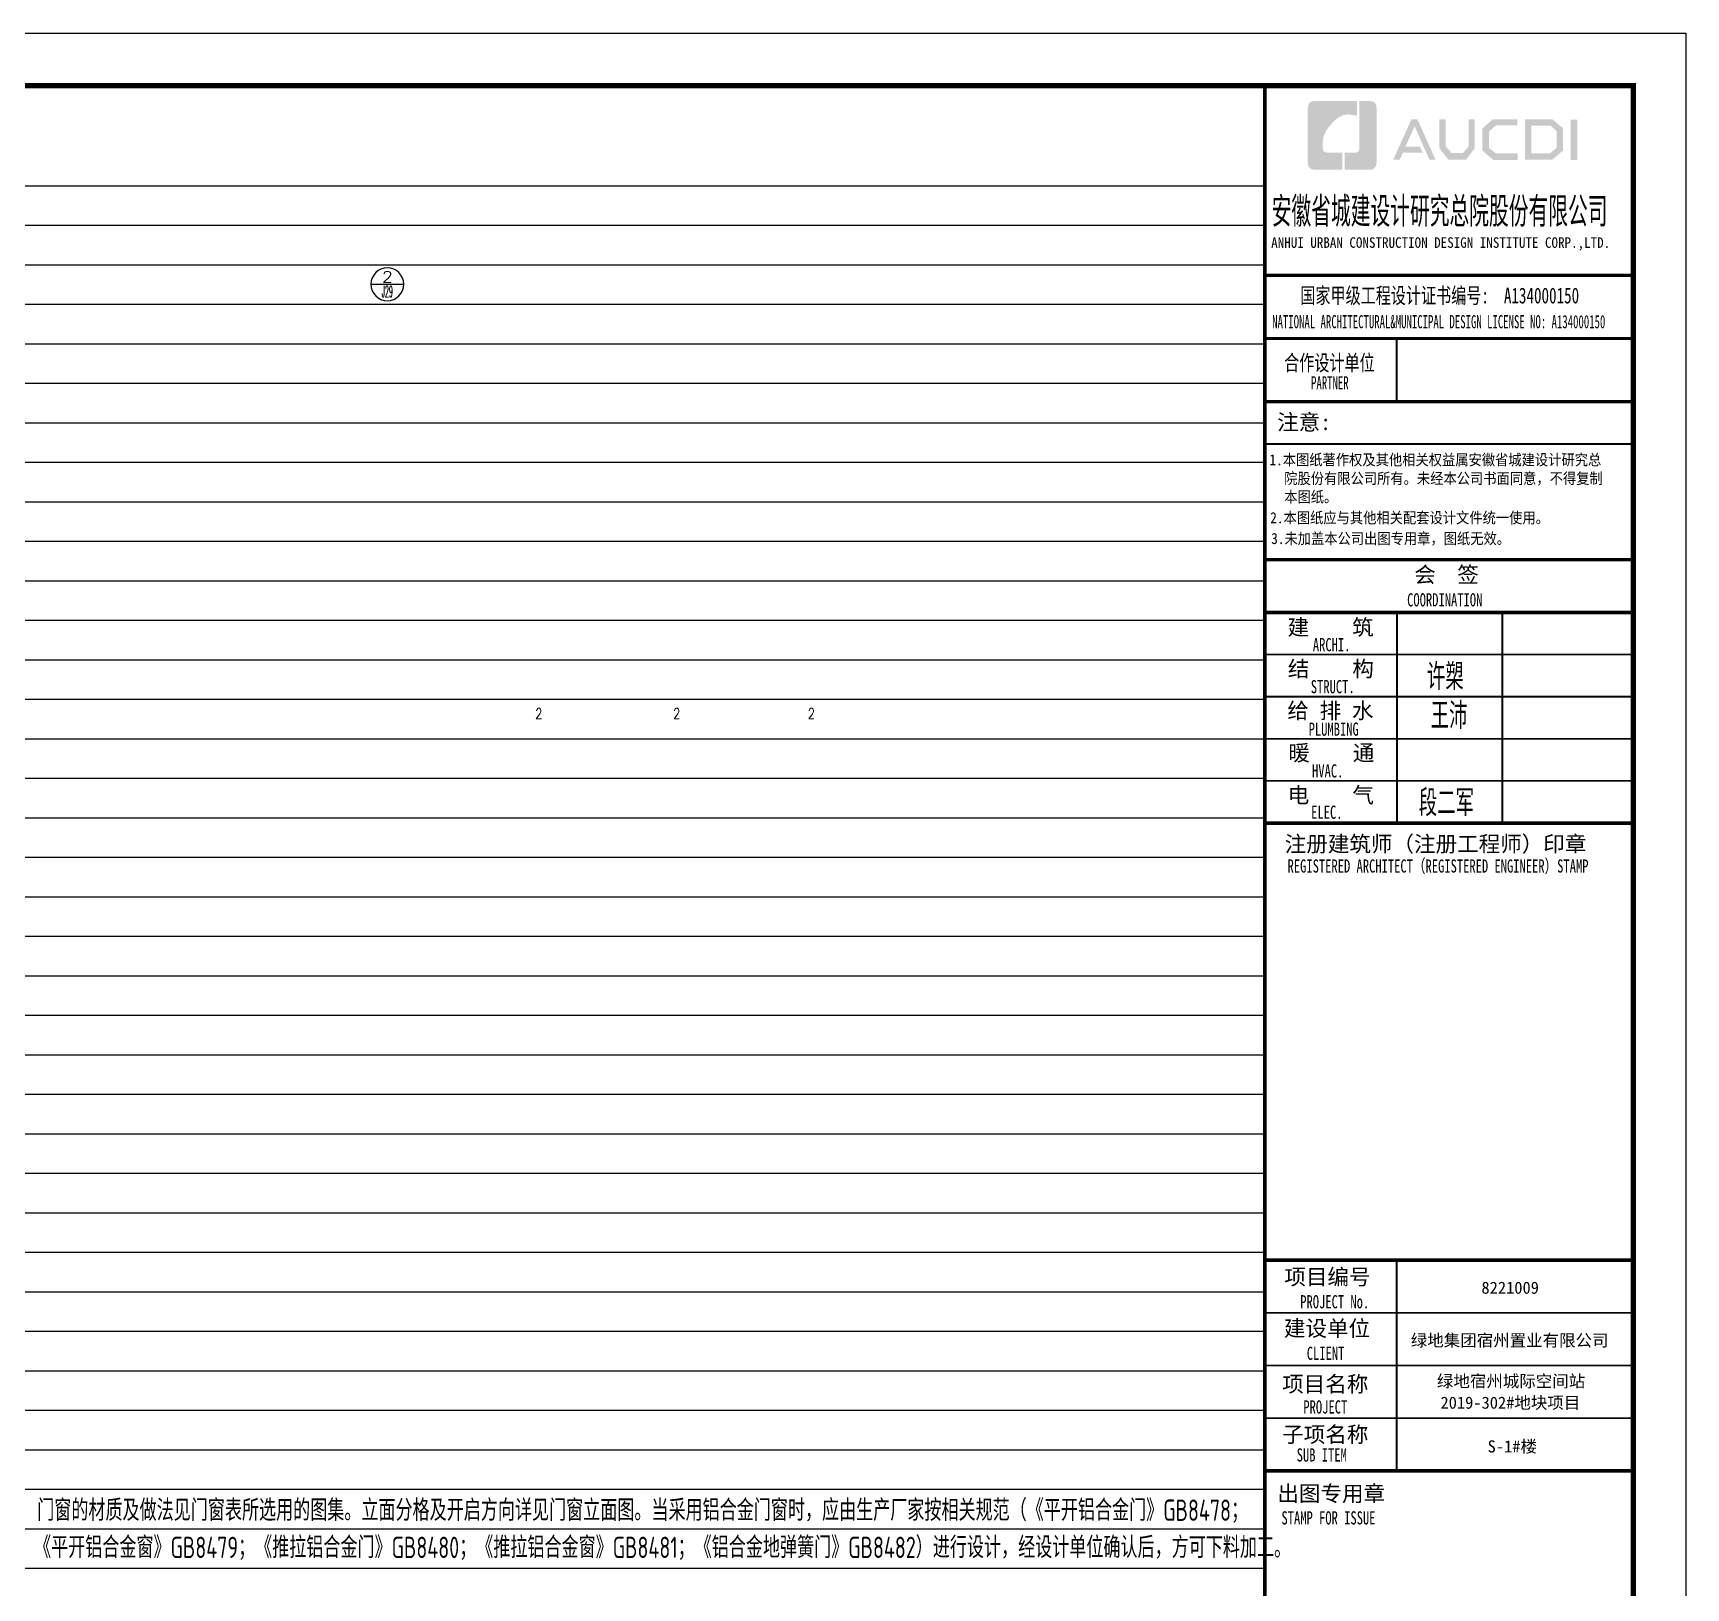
# Model space of a CAD drawing. Extents: x 1188826 to 1909461, y 608442 to 1651179.
# Drawn here: x 1331675 to 1363065, y 1498535 to 1528060 of the extents above; entities that cross this region are included whole.
import ezdxf
from ezdxf.enums import TextEntityAlignment as Align

# ---------------------------------------------------------------- set-up
doc = ezdxf.new("R2010")
doc.units = 0
doc.header["$LTSCALE"] = 1000
doc.header["$MEASUREMENT"] = 0
for name, color, linetype in [('$AUDIT_BAD_LAYER3', 7, 'Continuous'), ('Defpoint', 7, 'Continuous'), ('PUB_TEXT', 4, 'Continuous'), ('图框', 140, 'Continuous'), ('图签文字', 147, 'Continuous')]:
    doc.layers.add(name, color=color, linetype=linetype)
doc.layers.add('图签', color=147, linetype='Continuous', lineweight=18)
doc.styles.add('_HZTXT', font='txt.shx', dxfattribs={"width": 0.8, "bigfont": 'hztxt.shx'})
doc.styles.add('_TCH_AXIS', font='COMPLEX', dxfattribs={"bigfont": 'GBCBIG'})
doc.styles.add('COMP', font='complex', dxfattribs={"bigfont": 'hztxt'})
doc.styles.add('HT', font='simhei.ttf')
doc.styles.add('宋体', font='', dxfattribs={"height": 50})
doc.styles.add('建筑图签-1', font='simhei.ttf', dxfattribs={"width": 0.7})
doc.styles.add('建筑图签-2', font='TXT.shx', dxfattribs={"width": 0.5, "bigfont": 'HZTXT.shx'})
doc.styles.add('文字说明', font='GBENOR', dxfattribs={"width": 0.8, "bigfont": 'HZTXT'})
doc.styles.get('宋体').set_extended_font_data('SimSun')

# ---------------------------------------------------------------- blocks, each defined once
blk = doc.blocks.new('_INDEX')
at = {"layer": '$AUDIT_BAD_LAYER3'}
blk.add_line((-0.5, 0), (0.5, 0), dxfattribs=at)
blk.add_circle((0, 0), 0.5, dxfattribs=at)
at = {"layer": '$AUDIT_BAD_LAYER3', "style": '_TCH_AXIS'}
for tag, width, p, p2 in [('1', 2.333333, (-0.17, 0.05), (0.17, 0.05)), ('-', 1.166667, (-0.17, -0.39), (0.17, -0.39))]:
    blk.add_attdef(tag, text='', height=0.34, dxfattribs=dict(at, width=width)).set_placement(p, p2, align=Align.FIT)
blk = doc.blocks.new('院标1')
h = blk.add_hatch(color=150)
h.dxf.hatch_style = 1
h.set_gradient(color1=(33, 113, 253), color2=(33, 113, 253), tint=1, name='INVCURVED')
edge = h.paths.add_edge_path()
edge.add_spline(control_points=[(116373, 648379), (116379, 648379), (116382, 648379), (116391, 648379), (116391, 648379), (116391, 648379), (116616, 648379), (116616, 648379), (116616, 648379), (116616, 648379), (116616, 648054), (116616, 648054), (116616, 648054), (116616, 648054), (116108, 648054), (116108, 648054), (116108, 648054), (116028, 648054), (115963, 648111), (115963, 648199), (115963, 648199), (115963, 648199), (115963, 649215), (115963, 649215), (115963, 649215), (115963, 649295), (116018, 649360), (116108, 649360), (116108, 649360), (116108, 649360), (116897, 649360), (116897, 649360), (116897, 649360), (116897, 649360), (116897, 649080), (116897, 649080), (116897, 649080), (116897, 649080), (116566, 649140), (116356, 648859), (116356, 648859), (116245, 648719), (116240, 648545), (116247, 648466), (116247, 648466), (116254, 648386), (116247, 648466), (116247, 648466), (116247, 648466), (116247, 648466), (116258, 648374), (116373, 648379)], knot_values=[0, 0, 0, 0, 0.071429, 0.071429, 0.071429, 0.107143, 0.142857, 0.142857, 0.142857, 0.178571, 0.214286, 0.214286, 0.214286, 0.25, 0.285714, 0.285714, 0.285714, 0.321429, 0.357143, 0.357143, 0.357143, 0.392857, 0.428571, 0.428571, 0.428571, 0.464286, 0.5, 0.5, 0.5, 0.535714, 0.571429, 0.571429, 0.571429, 0.607143, 0.642857, 0.642857, 0.642857, 0.678571, 0.714286, 0.714286, 0.714286, 0.75, 0.785714, 0.785714, 0.785714, 0.821429, 0.857143, 0.857143, 0.857143, 0.928571, 1, 1, 1, 1], degree=3, periodic=0)
h = blk.add_hatch(color=150)
h.dxf.hatch_style = 1
h.set_gradient(color1=(33, 113, 253), color2=(33, 113, 253), tint=1, name='INVCURVED')
edge = h.paths.add_edge_path()
edge.add_spline(control_points=[(117268, 649215), (117268, 649215), (117268, 648199), (117268, 648199), (117268, 648199), (117268, 648114), (117212, 648054), (117123, 648054), (117123, 648054), (117123, 648054), (116663, 648054), (116663, 648054), (116663, 648054), (116663, 648054), (116663, 648379), (116663, 648379), (116663, 648379), (116663, 648379), (116865, 648379), (116865, 648379), (116865, 648379), (116907, 648379), (116941, 648413), (116941, 648455), (116941, 648455), (116941, 648455), (116941, 649360), (116941, 649360), (116941, 649360), (116941, 649360), (117123, 649360), (117123, 649360), (117123, 649360), (117204, 649360), (117268, 649306), (117268, 649215)], knot_values=[0, 0, 0, 0, 0.1, 0.1, 0.1, 0.15, 0.2, 0.2, 0.2, 0.25, 0.3, 0.3, 0.3, 0.35, 0.4, 0.4, 0.4, 0.45, 0.5, 0.5, 0.5, 0.55, 0.6, 0.6, 0.6, 0.65, 0.7, 0.7, 0.7, 0.75, 0.8, 0.8, 0.8, 0.9, 1, 1, 1, 1], degree=3, periodic=0)
blk = doc.blocks.new('tq123')
at = {"layer": '图框'}
h = blk.add_hatch(color=256, dxfattribs=at)
h.paths.add_polyline_path([(-1187, 56758), (-1061, 56758), (-1061, 55988), (-1187, 55988)])
h.paths.add_polyline_path([(-1939, 56642), (-1939, 56116), (-1579, 56116), (-1455, 56223), (-1455, 56541), (-1575, 56642)], flags=16)
h.paths.add_polyline_path([(-2057, 56760), (-2057, 55998), (-1535, 55998), (-1337, 56168), (-1337, 56596), (-1532, 56760)])
h.paths.add_polyline_path([(-2200, 56764), (-2200, 56648), (-2607, 56648), (-2740, 56537), (-2740, 56218), (-2607, 56115), (-2198, 56115), (-2198, 55993), (-2662, 55993), (-2864, 56168), (-2864, 56596), (-2666, 56764)])
h.paths.add_polyline_path([(-3683, 56762), (-3563, 56762), (-3563, 56251), (-3449, 56120), (-3238, 56120), (-3124, 56251), (-3124, 56762), (-3010, 56762), (-3010, 56214), (-3174, 55997), (-3512, 55997), (-3683, 56216)])
h.paths.add_polyline_path([(-4215, 56760), (-4098, 56760), (-3756, 55996), (-3872, 55996), (-4153, 56630), (-4328, 56242), (-4057, 56242), (-3996, 56127), (-4377, 56127), (-4436, 55994), (-4559, 55994)])
for p, q in [((-6995, 53800), (5, 53800)), ((-6995, 53800), (5, 53800)), ((-6995, 52600), (5, 52600))]:
    blk.add_line(p, q, dxfattribs=at)
for points, const_width in [([(-6995, 0), (-6995, 57400)], 70), ([(-6995, 53800), (5, 53800)], 60), ([(-6995, 52600), (5, 52600)], 60), ([(-6995, 52600), (5, 52600)], 60), ([(-4495, 52600), (-4495, 51400)], 35), ([(-6995, 51400), (5, 51400)], 60), ([(-6995, 51400), (5, 51400)], 60), ([(-6995, 50599), (5, 50599)], 35), ([(-6987, 48400), (13, 48400)], 60), ([(-6987, 47400), (13, 47400)], 70), ([(-6987, 47400), (13, 47400)], 70), ([(-4487, 47400), (-4487, 43400)], 35), ([(-2487, 47400), (-2487, 43400)], 35), ([(-6987, 46600), (13, 46600)], 35), ([(-6987, 45800), (13, 45800)], 35), ([(-6987, 45000), (13, 45000)], 35), ([(-6987, 44200), (13, 44200)], 35), ([(-6987, 43400), (13, 43400)], 70), ([(-6995, 35100), (5, 35100)], 70), ([(-6995, 35100), (5, 35100)], 70), ([(-4495, 31100), (-4495, 35100)], 35), ([(-6995, 34100), (5, 34100)], 35), ([(-6995, 33100), (5, 33100)], 35), ([(-6995, 32100), (5, 32100)], 35), ([(5, 31100), (-6995, 31100)], 70)]:
    blk.add_lwpolyline(points, dxfattribs=dict(at, const_width=const_width))
blk.add_blockref('院标1', (-122144, -592249))
for s, height, style, width, p in [('ANHUI URBAN CONSTRUCTION DESIGN INSTITUTE CORP.,LTD.', 200, '建筑图签-1', 0.91, (-6877, 54322)), ('NATIONAL ARCHITECTURAL&MUNICIPAL DESIGN LICENSE NO: A134000150', 250, '建筑图签-1', 0.6, (-6858, 52795)), ('PARTNER', 250, '建筑图签-1', 0.6, (-6120, 51634)), ('1.本图纸著作权及其他相关权益属安徽省城建设计研究总', 210, 'HT', 0.88, (-6909, 50193)), ('院股份有限公司所有。未经本公司书面同意，不得复制', 210, 'HT', 0.88, (-6630, 49839)), ('本图纸。', 210, 'HT', 0.88, (-6630, 49489)), (' 2.本图纸应与其他相关配套设计文件统一使用。 ', 210, 'HT', 0.88, (-7020, 49092)), ('3.未加盖本公司出图专用章，图纸无效。', 210, 'HT', 0.88, (-6877, 48698)), ('COORDINATION', 250, '建筑图签-1', 0.7, (-4295, 47513)), ('ARCHI.', 250, '建筑图签-1', 0.7, (-6086, 46662)), ('STRUCT.', 250, '建筑图签-1', 0.7, (-6125, 45865)), ('PLUMBING', 250, '建筑图签-1', 0.7, (-6166, 45058)), ('HVAC.', 250, '建筑图签-1', 0.7, (-6101, 44265)), ('ELEC.', 250, '建筑图签-1', 0.7, (-6117, 43480)), ('REGISTERED ARCHITECT（REGISTERED ENGINEER）STAMP', 250, '建筑图签-1', 0.7, (-6566, 42459)), ('PROJECT No.', 250, '建筑图签-1', 0.7, (-6325, 34185, -1799)), ('CLIENT', 250, '建筑图签-1', 0.7, (-6201, 33206)), ('PROJECT', 250, '建筑图签-1', 0.7, (-6266, 32187)), ('SUB ITEM', 250, '建筑图签-1', 0.7, (-6393, 31276)), ('STAMP FOR ISSUE', 250, '建筑图签-1', 0.7, (-6682, 30081))]:
    blk.add_text(s, height=height, dxfattribs=dict(at, style=style, width=width)).set_placement(p)
at = {"layer": '图签', "color": 2, "style": '宋体'}
for s, height, p in [('8221009 ', 229.3, (-2884, 34462)), ('绿地集团宿州置业有限公司', 229.34, (-4225, 33462)), ('绿地宿州城际空间站', 229.3, (-3729, 32688)), ('2019-302#地块项目', 229.34, (-3662, 32279)), ('S-1#楼', 229.3, (-2766, 31448))]:
    blk.add_text(s, height=height, dxfattribs=at).set_placement(p)
at = {"layer": '图签文字', "color": 7, "style": '建筑图签-1'}
for s, height, width, p in [('安徽省城建设计研究总院股份有限公司', 500, 0.55, (-6867, 54777)), ('国家甲级工程设计证书编号:  A134000150', 300, 0.7, (-6323, 53267)), ('合作设计单位', 300, 0.7, (-6630, 51990))]:
    blk.add_text(s, height=height, dxfattribs=dict(at, width=width)).set_placement(p)
for s, p in [('注意:', (-6764, 50863)), ('会  签', (-4160, 47968)), ('建    筑', (-6565, 46967)), ('结    构', (-6561, 46179)), ('给 排 水', (-6570, 45385)), ('暖    通', (-6552, 44582)), ('电    气', (-6562, 43782)), ('注册建筑师（注册工程师）印章', (-6620, 42854)), ('项目编号', (-6627, 34632)), ('建设单位', (-6635, 33655)), ('项目名称', (-6668, 32597)), ('子项名称', (-6668, 31640)), ('出图专用章', (-6759, 30518))]:
    blk.add_text(s, height=300, dxfattribs=at).set_placement(p)
at = {"layer": '图签文字', "color": 1, "style": '建筑图签-2', "width": 0.7}
for s, p in [('许槊', (-3921, 45928)), ('王沛', (-3849, 45187)), ('段二军', (-4074, 43532))]:
    blk.add_text(s, height=500, dxfattribs=at).set_placement(p)

msp = doc.modelspace()

# ---------------------------------------------------------------- linework, layer by layer
at = {"layer": 'Defpoint', "color": 252}
for p, q in [((1281465, 1525160), (1355065, 1525160)), ((1355065, 1525160), (1355065, 1469660)), ((1281465, 1524410), (1355065, 1524410)), ((1281465, 1523660), (1355065, 1523660)), ((1281465, 1522910), (1355065, 1522910)), ((1281465, 1522160), (1355065, 1522160)), ((1281465, 1521410), (1355065, 1521410)), ((1281465, 1520660), (1355065, 1520660)), ((1281465, 1519910), (1355065, 1519910)), ((1281465, 1519160), (1355065, 1519160)), ((1281465, 1518410), (1355065, 1518410)), ((1281465, 1517660), (1355065, 1517660)), ((1281465, 1516910), (1355065, 1516910)), ((1281465, 1516160), (1355065, 1516160)), ((1281465, 1515410), (1355065, 1515410)), ((1281465, 1514660), (1355065, 1514660)), ((1281465, 1513910), (1355065, 1513910)), ((1281465, 1513160), (1355065, 1513160)), ((1330565, 1512410), (1355065, 1512410)), ((1330565, 1511660), (1355065, 1511660)), ((1330565, 1510910), (1355065, 1510910)), ((1330565, 1510160), (1355065, 1510160)), ((1330565, 1509410), (1355065, 1509410)), ((1330565, 1508660), (1355065, 1508660)), ((1330565, 1507910), (1355065, 1507910)), ((1330565, 1507160), (1355065, 1507160)), ((1307065, 1506410), (1355065, 1506410)), ((1330565, 1505660), (1355065, 1505660)), ((1330565, 1504910), (1355065, 1504910)), ((1281465, 1504160), (1355065, 1504160)), ((1281465, 1503410), (1355065, 1503410)), ((1281465, 1502660), (1355065, 1502660)), ((1281465, 1501910), (1355065, 1501910)), ((1281465, 1501160), (1355065, 1501160)), ((1281465, 1500410), (1355065, 1500410)), ((1281465, 1499660), (1355065, 1499660)), ((1281465, 1498910), (1355065, 1498910))]:
    msp.add_line(p, q, dxfattribs=at)
at = {"layer": '图框'}
msp.add_lwpolyline([(1278965, 1528060), (1363065, 1528060), (1363065, 1468660), (1278965, 1468660)], close=True, dxfattribs=at)
msp.add_lwpolyline([(1278965, 1528060), (1363065, 1528060), (1363065, 1468660), (1278965, 1468660)], close=True, dxfattribs=at)
at = {"layer": '图框', "const_width": 100}
msp.add_lwpolyline([(1362065, 1469660), (1362065, 1527060), (1281465, 1527060), (1281465, 1469660)], close=True, dxfattribs=at)

# ---------------------------------------------------------------- block references
msp.add_blockref('tq123', (1362065, 1469660))
at = {"layer": 'PUB_TEXT', "color": 1}
ref = msp.add_blockref('_INDEX', (1338403, 1523290), dxfattribs=dict(at, xscale=-625.0000000186265, yscale=625.0000000207219, zscale=625.0000000207478, rotation=180))
ref.add_attrib('1', 'J29', dxfattribs={"layer": '$AUDIT_BAD_LAYER3', "height": 212.5, "style": 'COMP', "width": 0.428571}).set_placement((1338297, 1523047), (1338509, 1523047), align=Align.FIT)
ref.add_attrib('-', '2', dxfattribs={"layer": '$AUDIT_BAD_LAYER3', "height": 213, "style": 'COMP', "width": 1.5}).set_placement((1338297, 1523322), (1338509, 1523322), align=Align.FIT)

# ---------------------------------------------------------------- texts
at = {"layer": 'PUB_TEXT', "width": 0.8}
for s, height, style, p in [('2', 200, '_HZTXT', (1341211, 1515038)), ('2', 200, '_HZTXT', (1343831, 1515038)), ('2', 200, '_HZTXT', (1346388, 1515038)), ('门窗的材质及做法见门窗表所选用的图集。立面分格及开启方向详见门窗立面图。当采用铝合金门窗时，应由生产厂家按相关规范（《平开铝合金门》GB8478；', 405, '文字说明', (1331754, 1499809)), ('《平开铝合金窗》GB8479；《推拉铝合金门》GB8480；《推拉铝合金窗》GB8481；《铝合金地弹簧门》GB8482）进行设计，经设计单位确认后，方可下料加工。', 405, '文字说明', (1331694, 1499103))]:
    msp.add_text(s, height=height, dxfattribs=dict(at, style=style)).set_placement(p)

doc.saveas('drawing.dxf')
